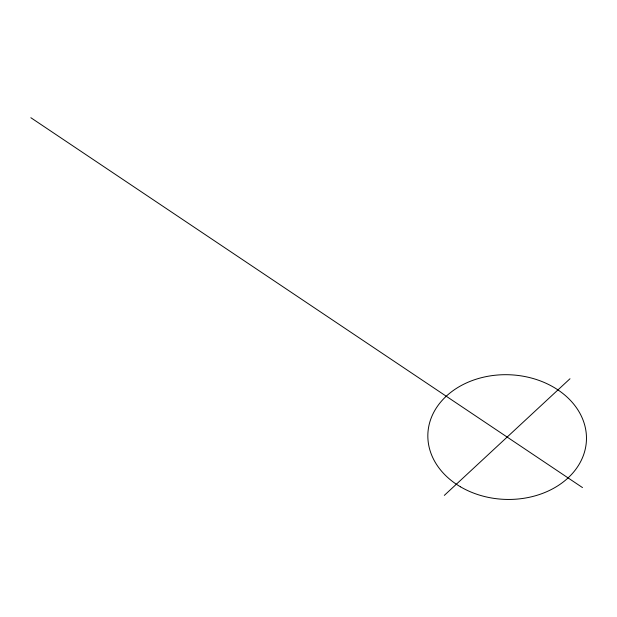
<?xml version="1.0" encoding="UTF-8"?>
<svg xmlns="http://www.w3.org/2000/svg" width="617" height="617" viewBox="0 0 617 617"><rect width="100%" height="100%" fill="white"/><g stroke="black" fill="none" stroke-linecap="round" stroke-linejoin="round"><path stroke-width="0.93" d="M444.317 495.389L569.992 378.745M30.85 117.716L582.502 487.584M460.444 486.79A79.338 62.348 2.2 0 0 586.027 444.826A79.338 62.348 2.2 0 0 474.997 379.586A79.338 62.348 2.2 0 0 460.444 486.79"/></g></svg>
